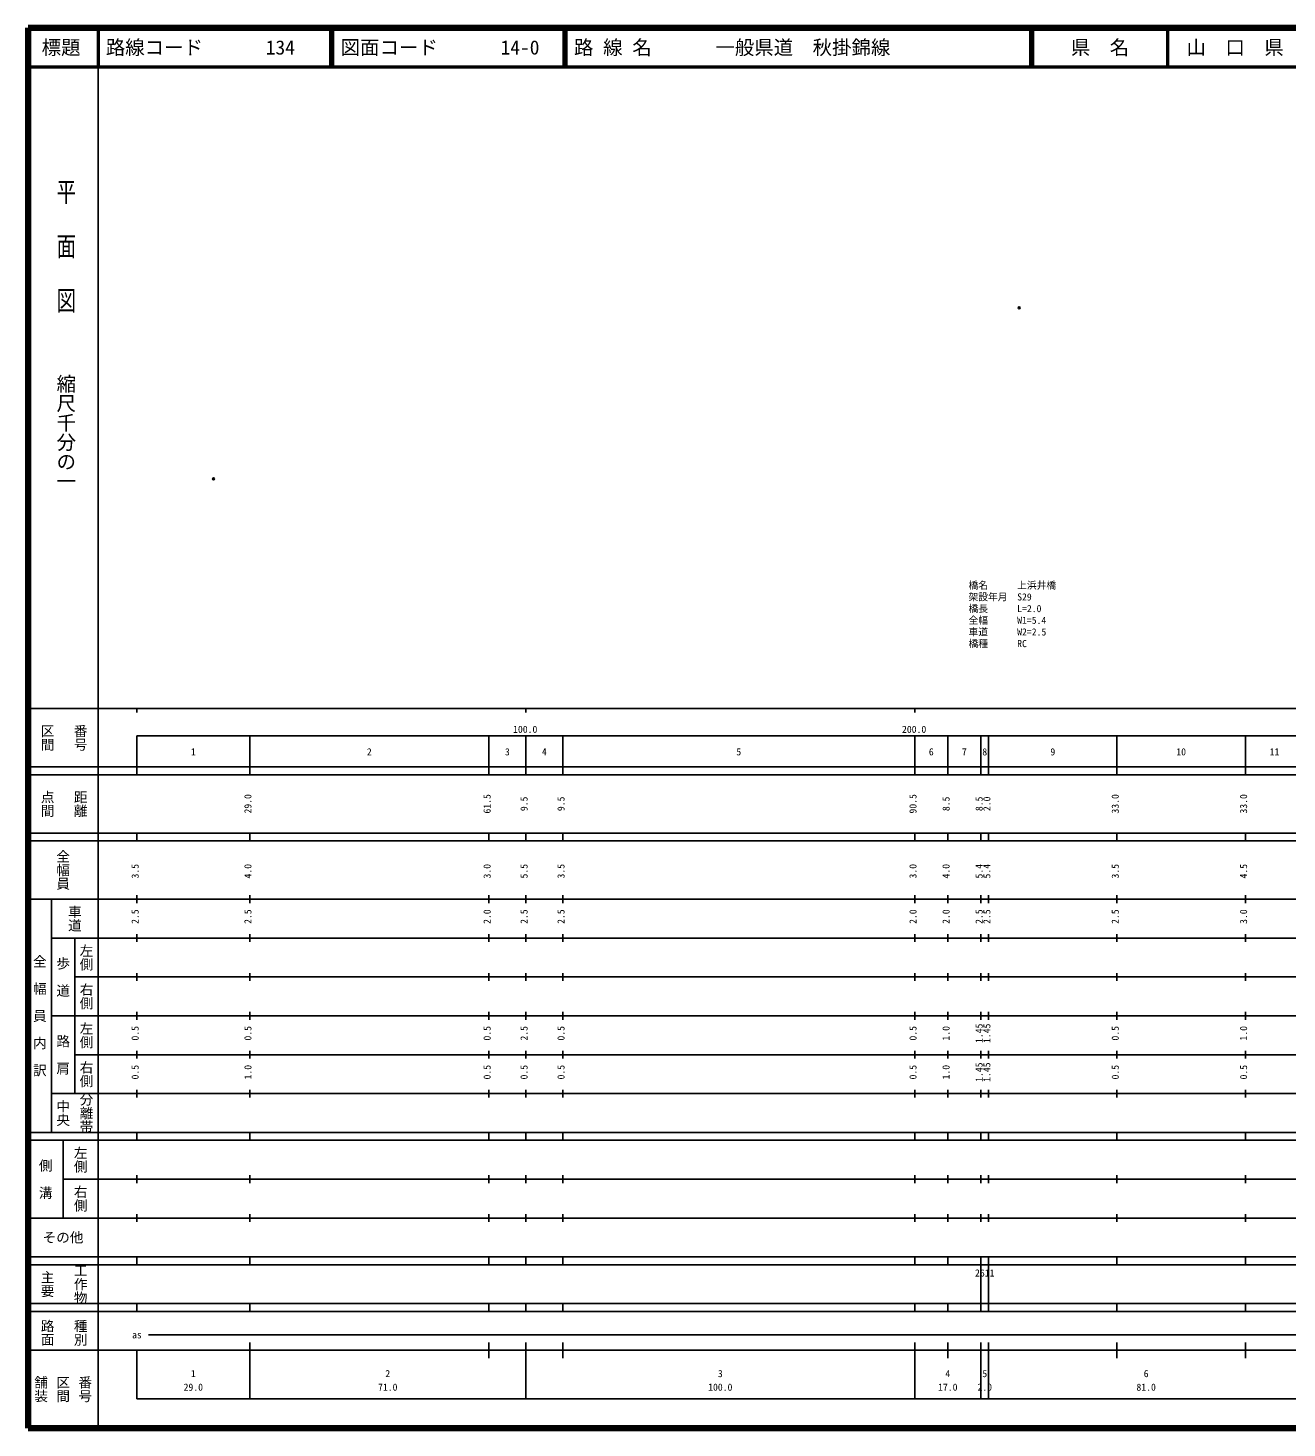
# Model space of a CAD drawing. Units: millimetres on the paper. Extents: x 40 to 680, y 20 to 380.
# Drawn here: x 40 to 363.7, y 20 to 380 of the extents above; entities that cross this region are included whole.
import ezdxf
from ezdxf.enums import TextEntityAlignment as Align

# ---------------------------------------------------------------- set-up
doc = ezdxf.new("R2010")
doc.units = ezdxf.units.MM
doc.header["$PDMODE"] = 32
doc.header["$PDSIZE"] = 0.5
for name, color, linetype in [('M-OTRS', 6, 'Continuous'), ('M-STR-HTXT', 7, 'Continuous'), ('M-TTL-TXT', 7, 'Continuous')]:
    doc.layers.add(name, color=color, linetype=linetype)
for name, color, linetype, lineweight in [('M-TTL', 2, 'Continuous', 140), ('M-TTL-BAND', 7, 'Continuous', 25), ('M-TTL-LINE', 7, 'Continuous', 50)]:
    doc.layers.add(name, color=color, linetype=linetype, lineweight=lineweight)
doc.styles.add('@ＭＳ ゴシック', font='')
doc.styles.add('ＭＳ ゴシック', font='')
doc.styles.get('@ＭＳ ゴシック').set_extended_font_data('@MS Gothic')
doc.styles.get('ＭＳ ゴシック').set_extended_font_data('MS Gothic')

msp = doc.modelspace()

# ---------------------------------------------------------------- linework, layer by layer
at = {"layer": 'M-OTRS'}
for p in [(294.87, 308.063), (87.72, 264.046)]:
    msp.add_point(p, dxfattribs=at)
at = {"layer": 'M-TTL'}
for p, q in [((40, 380), (40, 20)), ((680, 380), (40, 380)), ((40, 20), (680, 20))]:
    msp.add_line(p, q, dxfattribs=at)
at = {"layer": 'M-TTL-BAND'}
for p, q in [((58, 370), (58, 20)), ((40, 205), (579, 205)), ((68, 205), (68, 204)), ((168, 205), (168, 204)), ((268, 205), (268, 204)), ((68, 198), (579, 198)), ((68, 198), (68, 188)), ((97, 188), (97, 198)), ((158.5, 188), (158.5, 198)), ((168, 188), (168, 198)), ((177.5, 188), (177.5, 198)), ((268, 188), (268, 198)), ((276.5, 188), (276.5, 198)), ((285, 188), (285, 198)), ((287, 188), (287, 198)), ((320, 188), (320, 198)), ((353, 188), (353, 198)), ((40, 190), (579, 190)), ((40, 188), (579, 188)), ((40, 173), (579, 173)), ((68, 171), (68, 173)), ((97, 171), (97, 173)), ((158.5, 171), (158.5, 173)), ((168, 171), (168, 173)), ((177.5, 171), (177.5, 173)), ((268, 171), (268, 173)), ((276.5, 171), (276.5, 173)), ((285, 171), (285, 173)), ((287, 171), (287, 173)), ((320, 171), (320, 173)), ((353, 171), (353, 173)), ((40, 171), (579, 171)), ((40, 156), (579, 156)), ((46, 96), (46, 156)), ((68, 155), (68, 157)), ((97, 155), (97, 157)), ((158.5, 155), (158.5, 157)), ((168, 155), (168, 157)), ((177.5, 155), (177.5, 157)), ((268, 155), (268, 157)), ((276.5, 155), (276.5, 157)), ((285, 155), (285, 157)), ((287, 155), (287, 157)), ((320, 155), (320, 157)), ((353, 155), (353, 157)), ((46, 146), (579, 146)), ((52, 146), (52, 106)), ((68, 145), (68, 147)), ((97, 145), (97, 147)), ((158.5, 145), (158.5, 147)), ((168, 145), (168, 147)), ((177.5, 145), (177.5, 147)), ((268, 145), (268, 147)), ((276.5, 145), (276.5, 147)), ((285, 145), (285, 147)), ((287, 145), (287, 147)), ((320, 145), (320, 147)), ((353, 145), (353, 147)), ((68, 135), (68, 137)), ((97, 135), (97, 137)), ((158.5, 135), (158.5, 137)), ((168, 135), (168, 137)), ((177.5, 135), (177.5, 137)), ((268, 135), (268, 137)), ((276.5, 135), (276.5, 137)), ((285, 135), (285, 137)), ((287, 135), (287, 137)), ((320, 135), (320, 137)), ((353, 135), (353, 137)), ((52, 136), (579, 136)), ((46, 126), (579, 126)), ((68, 125), (68, 127)), ((97, 125), (97, 127)), ((158.5, 125), (158.5, 127)), ((168, 125), (168, 127)), ((177.5, 125), (177.5, 127)), ((268, 125), (268, 127)), ((276.5, 125), (276.5, 127)), ((285, 125), (285, 127)), ((287, 125), (287, 127)), ((320, 125), (320, 127)), ((353, 125), (353, 127)), ((52, 116), (579, 116)), ((68, 115), (68, 117)), ((97, 115), (97, 117)), ((158.5, 115), (158.5, 117)), ((168, 115), (168, 117)), ((177.5, 115), (177.5, 117)), ((268, 115), (268, 117)), ((276.5, 115), (276.5, 117)), ((285, 115), (285, 117)), ((287, 115), (287, 117)), ((320, 115), (320, 117)), ((353, 115), (353, 117)), ((46, 106), (579, 106)), ((68, 105), (68, 107)), ((97, 105), (97, 107)), ((158.5, 105), (158.5, 107)), ((168, 105), (168, 107)), ((177.5, 105), (177.5, 107)), ((268, 105), (268, 107)), ((276.5, 105), (276.5, 107)), ((285, 105), (285, 107)), ((287, 105), (287, 107)), ((320, 105), (320, 107)), ((353, 105), (353, 107)), ((40, 96), (579, 96)), ((40, 94), (579, 94)), ((49, 94), (49, 74)), ((68, 94), (68, 96)), ((97, 94), (97, 96)), ((158.5, 94), (158.5, 96)), ((168, 94), (168, 96)), ((177.5, 94), (177.5, 96)), ((268, 94), (268, 96)), ((276.5, 94), (276.5, 96)), ((285, 94), (285, 96)), ((287, 94), (287, 96)), ((320, 94), (320, 96)), ((353, 94), (353, 96)), ((49, 84), (579, 84)), ((68, 83), (68, 85)), ((97, 83), (97, 85)), ((158.5, 83), (158.5, 85)), ((168, 83), (168, 85)), ((177.5, 83), (177.5, 85)), ((268, 83), (268, 85)), ((276.5, 83), (276.5, 85)), ((285, 83), (285, 85)), ((287, 83), (287, 85)), ((320, 83), (320, 85)), ((353, 83), (353, 85)), ((40, 74), (579, 74)), ((68, 73), (68, 75)), ((97, 73), (97, 75)), ((158.5, 73), (158.5, 75)), ((168, 73), (168, 75)), ((177.5, 73), (177.5, 75)), ((268, 73), (268, 75)), ((276.5, 73), (276.5, 75)), ((285, 73), (285, 75)), ((287, 73), (287, 75)), ((320, 73), (320, 75)), ((353, 73), (353, 75)), ((40, 64), (579, 64)), ((40, 62), (579, 62)), ((68, 62), (68, 64)), ((97, 62), (97, 64)), ((158.5, 62), (158.5, 64)), ((168, 62), (168, 64)), ((177.5, 62), (177.5, 64)), ((268, 62), (268, 64)), ((276.5, 62), (276.5, 64)), ((285, 62), (285, 64)), ((285, 52), (285, 62)), ((287, 62), (287, 64)), ((287, 52), (287, 62)), ((320, 62), (320, 64)), ((353, 62), (353, 64)), ((40, 52), (579, 52)), ((68, 50), (68, 52)), ((97, 50), (97, 52)), ((158.5, 50), (158.5, 52)), ((168, 50), (168, 52)), ((177.5, 50), (177.5, 52)), ((268, 50), (268, 52)), ((276.5, 50), (276.5, 52)), ((285, 50), (285, 52)), ((287, 50), (287, 52)), ((320, 50), (320, 52)), ((353, 50), (353, 52)), ((40, 50), (579, 50)), ((71, 44), (565, 44)), ((40, 40), (579, 40)), ((68, 40), (68, 27.5)), ((97, 27.5), (97, 42)), ((158.5, 38), (158.5, 42)), ((168, 27.5), (168, 42)), ((177.5, 38), (177.5, 42)), ((268, 27.5), (268, 42)), ((276.5, 38), (276.5, 42)), ((285, 27.5), (285, 42)), ((287, 27.5), (287, 42)), ((320, 38), (320, 42)), ((353, 38), (353, 42)), ((68, 27.5), (579, 27.5))]:
    msp.add_line(p, q, dxfattribs=at)
at = {"layer": 'M-TTL-LINE'}
for p, q in [((58, 380), (58, 370)), ((117.75, 380), (117.75, 370)), ((118.25, 380), (118.25, 370)), ((177.75, 380), (177.75, 370)), ((178.25, 380), (178.25, 370)), ((297.75, 380), (297.75, 370)), ((298.25, 380), (298.25, 370)), ((333, 380), (333, 370)), ((40, 370), (680, 370))]:
    msp.add_line(p, q, dxfattribs=at)

# ---------------------------------------------------------------- texts
at = {"layer": 'M-STR-HTXT', "style": 'ＭＳ ゴシック'}
for s, p in [('橋名\u3000\u3000\u3000上浜井橋', (281.838, 235.238)), ('架設年月\u3000S29', (281.838, 232.238)), ('橋長\u3000\u3000\u3000L=2.0', (281.838, 229.238)), ('全幅\u3000\u3000\u3000W1=5.4', (281.838, 226.238)), ('車道\u3000\u3000\u3000W2=2.5', (281.838, 223.238)), ('橋種\u3000\u3000\u3000RC', (281.838, 220.238))]:
    msp.add_text(s, height=1.833, dxfattribs=at).set_placement(p, align=Align.BOTTOM_LEFT)
at = {"layer": 'M-TTL-BAND', "style": '@ＭＳ ゴシック', "width": 1.4}
msp.add_text('平  面  図', height=3.666, rotation=270, dxfattribs=at).set_placement((49.777, 306.475), align=Align.MIDDLE_RIGHT)
at = {"layer": 'M-TTL-BAND', "style": '@ＭＳ ゴシック'}
msp.add_text('縮尺千分の一', height=3.666, rotation=270, dxfattribs=at).set_placement((49.777, 261.03), align=Align.MIDDLE_RIGHT)
for s, p in [('区間', (45, 197.5)), ('番号', (53.5, 197.5)), ('点間', (45, 180.5)), ('距離', (53.5, 180.5)), ('全幅員', (49, 163.5)), ('車道', (52, 151)), ('左側', (55, 141)), ('全\u3000幅\u3000員\u3000内\u3000訳', (43, 126)), ('歩\u3000道', (49, 136)), ('右側', (55, 131)), ('左側', (55, 121)), ('路\u3000肩', (49, 116)), ('右側', (55, 111)), ('分離帯', (55, 101)), ('中央', (49, 101)), ('左側', (53.5, 89)), ('側\u3000溝', (44.5, 84)), ('右側', (53.5, 79)), ('工作物', (53.5, 57)), ('主要', (45, 57)), ('路面', (45, 44.5)), ('種別', (53.5, 44.5)), ('舗装', (43.333, 30)), ('区間', (49, 30)), ('番号', (54.667, 30))]:
    msp.add_text(s, height=2.566, rotation=270, dxfattribs=at).set_placement(p, align=Align.MIDDLE_CENTER)
at = {"layer": 'M-TTL-BAND', "style": 'ＭＳ ゴシック'}
for s, p in [('100.0', (167.844, 198.195)), ('200.0', (267.844, 198.195)), ('1', (82.5, 192.405)), ('2', (127.75, 192.405)), ('3', (163.25, 192.405)), ('4', (172.75, 192.405)), ('5', (222.75, 192.405)), ('6', (272.25, 192.405)), ('7', (280.75, 192.405)), ('8', (286, 192.405)), ('9', (303.5, 192.405)), ('10', (336.5, 192.405)), ('11', (360.5, 192.405)), ('as', (68, 42.5)), ('1', (82.5, 32.523)), ('2', (132.5, 32.523)), ('3', (218, 32.523)), ('4', (276.5, 32.523)), ('5', (286, 32.523)), ('6', (327.5, 32.523)), ('29.0', (82.5, 29.033)), ('71.0', (132.5, 29.033)), ('100.0', (218, 29.033)), ('17.0', (276.5, 29.033)), ('2.0', (286, 29.033)), ('81.0', (327.5, 29.033))]:
    msp.add_text(s, height=1.833, dxfattribs=at).set_placement(p, align=Align.BOTTOM_CENTER)
for s, p in [('29.0', (98, 180.5)), ('61.5', (159.5, 180.5)), ('9.5', (169, 180.5)), ('9.5', (178.5, 180.5)), ('90.5', (269, 180.5)), ('8.5', (277.5, 180.5)), ('8.5', (286, 180.5)), ('2.0', (288, 180.5)), ('33.0', (321, 180.5)), ('33.0', (354, 180.5)), ('3.5', (69, 163.174)), ('4.0', (98, 163.174)), ('3.0', (159.5, 163.174)), ('5.5', (169, 163.174)), ('3.5', (178.5, 163.174)), ('3.0', (269, 163.174)), ('4.0', (277.5, 163.174)), ('5.4', (286, 163.174)), ('5.4', (288, 163.174)), ('3.5', (321, 163.174)), ('4.5', (354, 163.174)), ('2.5', (69, 151.5)), ('2.5', (98, 151.5)), ('2.0', (159.5, 151.5)), ('2.5', (169, 151.5)), ('2.5', (178.5, 151.5)), ('2.0', (269, 151.5)), ('2.0', (277.5, 151.5)), ('2.5', (286, 151.5)), ('2.5', (288, 151.5)), ('2.5', (321, 151.5)), ('3.0', (354, 151.5)), ('0.5', (69, 121.5)), ('0.5', (98, 121.5)), ('0.5', (159.5, 121.5)), ('2.5', (169, 121.5)), ('0.5', (178.5, 121.5)), ('0.5', (269, 121.5)), ('1.0', (277.5, 121.5)), ('1.45', (286, 121.5)), ('1.45', (288, 121.5)), ('0.5', (321, 121.5)), ('1.0', (354, 121.5)), ('0.5', (69, 111.5)), ('1.0', (98, 111.5)), ('0.5', (159.5, 111.5)), ('0.5', (169, 111.5)), ('0.5', (178.5, 111.5)), ('0.5', (269, 111.5)), ('1.0', (277.5, 111.5)), ('1.45', (286, 111.5)), ('1.45', (288, 111.5)), ('0.5', (321, 111.5)), ('0.5', (354, 111.5))]:
    msp.add_text(s, height=1.833, rotation=90, dxfattribs=at).set_placement(p, align=Align.BOTTOM_CENTER)
msp.add_text('その他', height=2.566, dxfattribs=at).set_placement((49, 69), align=Align.MIDDLE_CENTER)
msp.add_text('2611', height=1.833, dxfattribs=at).set_placement((283.5, 58.405), align=Align.BOTTOM_LEFT)
at = {"layer": 'M-TTL-TXT', "style": 'ＭＳ ゴシック'}
for s, p in [('標題', (48.5, 375)), ('県\u3000名', (315.625, 375)), ('山\u3000口\u3000県', (350.375, 375))]:
    msp.add_text(s, height=3.666, dxfattribs=at).set_placement(p, align=Align.MIDDLE_CENTER)
for s, p in [('路線コード', (60, 375)), ('134', (101.142, 375)), ('図面コード', (120.38, 375)), ('14-0', (161.521, 375)), ('路 線 名', (180.38, 375)), ('一般県道\u3000秋掛錦線', (216.734, 375))]:
    msp.add_text(s, height=3.666, dxfattribs=at).set_placement(p, align=Align.MIDDLE_LEFT)

doc.saveas('drawing.dxf')
